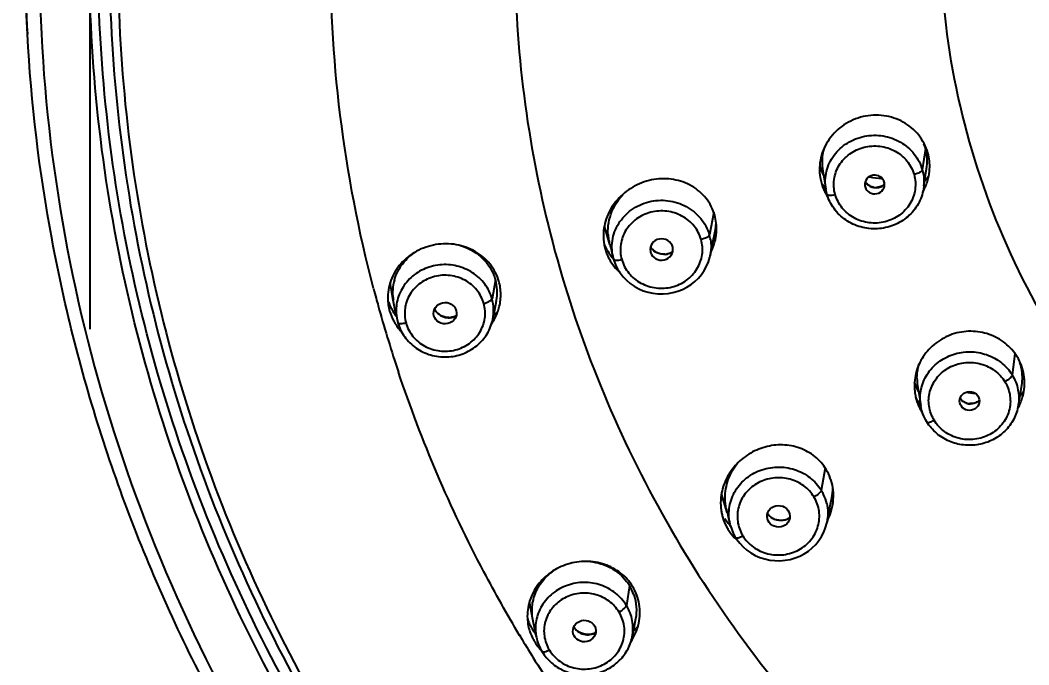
# Model space of a CAD drawing. Header units: millimetres. Extents: x 15137 to 17513, y -10160 to -6800.
# Drawn here: x 16470.78 to 16506.32, y -8288.96 to -8266.23 of the extents above; entities that cross this region are included whole.
import ezdxf

# ---------------------------------------------------------------- set-up
doc = ezdxf.new("R2010")
doc.units = ezdxf.units.MM
doc.styles.add('ARIAL', font='arial.ttf')
doc.dimstyles.get("Standard").update_dxf_attribs({"dimtxt": 15, "dimasz": 15, "dimexe": 0.18, "dimexo": 0.0625, "dimgap": 4, "dimtad": 0, "dimdec": 1, "dimdsep": 46, "dimtxsty": 'ARIAL', "dimcen": 0, "dimclrd": 5, "dimclre": 5, "dimclrt": 5, "dimadec": 0, "dimazin": 0, "dimtfac": 1, "dimtdec": 1, "dimtofl": 0, "dimtmove": 0, "dimatfit": 3, "dimfxl": 1, "dimtolj": 1, "dimtzin": 0, "dimarcsym": 0})

# ---------------------------------------------------------------- blocks, each defined once
blk = doc.blocks.new('*D72')
at = {"color": 5, "lineweight": -2, "transparency": 16777216}
for p, q in [((16473.239, -8277.12), (16473.239, -8173.164)), ((16593.175, -8277.612), (16593.175, -8173.164)), ((16488.239, -8173.344), (16504.502, -8173.344)), ((16578.175, -8173.344), (16561.912, -8173.344))]:
    blk.add_line(p, q, dxfattribs=at)
at = {"color": 5, "transparency": 16777216}
for points in [[(16488.239, -8170.844), (16488.239, -8175.844), (16473.239, -8173.344)], [(16578.175, -8170.844), (16578.175, -8175.844), (16593.175, -8173.344)]]:
    blk.add_solid(points, dxfattribs=at)
at = {"layer": 'Defpoints', "color": 0, "transparency": 16777216}
for p in [(16593.175, -8173.344), (16473.239, -8277.182), (16593.175, -8277.675)]:
    blk.add_point(p, dxfattribs=at)
at = {"color": 5, "transparency": 16777216, "insert": (16533.207, -8173.344), "char_height": 15, "attachment_point": 5, "style": 'ARIAL'}
blk.add_mtext('\\A1;%%C120', dxfattribs=at)

msp = doc.modelspace()

# ---------------------------------------------------------------- linework, layer by layer
at = {"linetype": 'Continuous'}
for p, q in [((16471.032, -8266.725), (16470.778, -8261.977)), ((16471.032, -8266.725), (16471.032, -8266.724)), ((16502.673, -8270.758), (16502.563, -8271.507)), ((16499.084, -8271.686), (16498.947, -8271.373)), ((16499.051, -8271.477), (16499.164, -8272.183)), ((16502.62, -8272.07), (16502.715, -8271.472)), ((16502.646, -8271.903), (16502.745, -8271.776)), ((16499.203, -8272.358), (16499.164, -8272.183)), ((16500.537, -8272.067), (16500.546, -8272.11)), ((16502.602, -8272.176), (16502.602, -8272.179)), ((16495.212, -8273.001), (16495.06, -8273.8)), ((16491.552, -8274.142), (16491.361, -8273.498)), ((16491.392, -8274.305), (16491.397, -8274.324)), ((16491.551, -8274.139), (16491.547, -8274.124)), ((16491.551, -8274.139), (16491.565, -8274.187)), ((16491.552, -8274.142), (16491.561, -8274.173)), ((16491.561, -8274.173), (16491.565, -8274.188)), ((16491.585, -8274.26), (16491.597, -8274.308)), ((16492.982, -8274.382), (16492.989, -8274.416)), ((16495.087, -8274.533), (16495.137, -8274.292)), ((16495.137, -8274.292), (16495.16, -8274.18)), ((16495.159, -8274.185), (16495.236, -8274.1)), ((16491.685, -8274.657), (16491.683, -8274.648)), ((16483.925, -8276.118), (16483.814, -8275.483)), ((16487.522, -8275.379), (16487.402, -8276.05)), ((16483.933, -8276.158), (16483.925, -8276.118)), ((16484.039, -8276.691), (16483.933, -8276.158)), ((16487.552, -8276.139), (16487.429, -8276.767)), ((16483.756, -8276.311), (16483.796, -8276.484)), ((16487.45, -8276.657), (16487.6, -8276.512)), ((16484.055, -8276.775), (16484.056, -8276.778)), ((16484.056, -8276.778), (16484.083, -8276.891)), ((16487.43, -8276.769), (16487.431, -8276.768)), ((16505.829, -8277.984), (16505.732, -8278.741)), ((16502.429, -8279.32), (16502.291, -8279.007)), ((16502.395, -8279.109), (16502.507, -8279.81)), ((16506.057, -8279.103), (16505.945, -8279.811)), ((16505.993, -8279.505), (16506.119, -8279.333)), ((16502.507, -8279.81), (16502.507, -8279.81)), ((16499.135, -8282.011), (16499.005, -8282.806)), ((16495.686, -8283.581), (16495.488, -8282.931)), ((16499.239, -8283.765), (16499.331, -8283.297)), ((16499.331, -8283.297), (16499.376, -8283.067)), ((16495.686, -8283.581), (16495.675, -8283.542)), ((16499.281, -8283.553), (16499.379, -8283.432)), ((16495.767, -8283.913), (16495.786, -8283.986)), ((16495.799, -8284.037), (16495.786, -8283.986)), ((16499.208, -8283.923), (16499.239, -8283.765)), ((16492.247, -8286.164), (16492.139, -8286.864)), ((16488.843, -8287.364), (16488.72, -8286.739)), ((16488.966, -8287.976), (16488.845, -8287.364)), ((16492.46, -8287.338), (16492.374, -8287.793)), ((16492.376, -8287.783), (16492.547, -8287.589)), ((16488.409, -8287.975), (16488.375, -8287.919)), ((16488.421, -8287.969), (16488.388, -8287.913)), ((16492.374, -8287.793), (16492.34, -8287.968)), ((16488.964, -8287.976), (16488.964, -8287.977)), ((16492.339, -8287.975), (16492.34, -8287.968))]:
    msp.add_line(p, q, dxfattribs=at)
for points in [[(16495.16, -8274.18), (16495.183, -8274.069), (16495.264, -8273.669)], [(16491.565, -8274.188), (16491.574, -8274.217), (16491.585, -8274.26)], [(16491.597, -8274.308), (16491.61, -8274.361), (16491.624, -8274.418), (16491.639, -8274.48), (16491.655, -8274.547), (16491.674, -8274.617), (16491.683, -8274.648)], [(16491.685, -8274.657), (16491.697, -8274.695), (16491.754, -8274.851), (16491.828, -8275.001), (16491.917, -8275.143), (16492.022, -8275.277), (16492.141, -8275.401), (16492.273, -8275.513), (16492.416, -8275.612), (16492.57, -8275.697), (16492.732, -8275.767), (16492.901, -8275.821), (16493.074, -8275.858), (16493.25, -8275.878), (16493.427, -8275.882), (16493.604, -8275.868), (16493.777, -8275.837), (16493.947, -8275.79), (16494.11, -8275.727), (16494.266, -8275.648), (16494.414, -8275.554), (16494.55, -8275.447), (16494.674, -8275.327), (16494.785, -8275.195), (16494.882, -8275.054), (16494.963, -8274.905), (16495.027, -8274.749), (16495.075, -8274.589), (16495.088, -8274.533)], [(16495.676, -8283.542), (16495.686, -8283.579), (16495.697, -8283.619), (16495.706, -8283.654), (16495.715, -8283.689), (16495.725, -8283.731)], [(16495.725, -8283.731), (16495.751, -8283.846), (16495.767, -8283.913)], [(16495.799, -8284.037), (16495.806, -8284.061), (16495.848, -8284.19), (16495.901, -8284.315), (16495.963, -8284.434), (16495.982, -8284.466)], [(16495.982, -8284.466), (16496.029, -8284.538), (16496.132, -8284.673), (16496.25, -8284.799), (16496.382, -8284.913), (16496.526, -8285.013), (16496.68, -8285.099), (16496.844, -8285.17), (16497.014, -8285.225), (16497.189, -8285.263), (16497.369, -8285.283), (16497.549, -8285.286), (16497.729, -8285.271), (16497.906, -8285.239), (16498.078, -8285.19), (16498.243, -8285.125), (16498.401, -8285.043), (16498.549, -8284.947), (16498.685, -8284.836), (16498.809, -8284.713), (16498.919, -8284.579), (16499.015, -8284.434), (16499.094, -8284.281), (16499.156, -8284.121), (16499.201, -8283.957), (16499.208, -8283.922)]]:
    msp.add_lwpolyline(points, dxfattribs=at)
for centre, radius, start, end in [((16526.652, -8263.74), 55.699, 178.185, 183.0715), ((16500.663, -8271.216), 1.633, 164.5605, 183.1728), ((16501.065, -8271.219), 1.674, 16.0075, 22.2568), ((16501.057, -8271.21), 1.679, 3.1701, 15.6347), ((16501.076, -8271.208), 1.66, 350.8252, 3.1299), ((16500.698, -8271.212), 1.668, 183.2467, 189.1215), ((16500.668, -8271.497), 1.726, 189.4933, 195.8056), ((16501.023, -8271.375), 1.802, 338.1312, 344.3175), ((16501.041, -8271.38), 1.783, 344.3188, 350.5386), ((16500.663, -8271.497), 1.721, 195.836, 202.1815), ((16500.787, -8270.812), 2.111, 214.5758, 219.463), ((16500.679, -8271.491), 1.739, 202.173, 203.7267), ((16500.686, -8271.488), 1.746, 203.7286, 208.4621), ((16500.913, -8271.709), 0.425, 227.0129, 230.7828), ((16500.929, -8271.661), 0.467, 258.8374, 273.2859), ((16500.983, -8271.358), 1.845, 330.073, 338.1027), ((16500.684, -8271.489), 1.743, 208.4602, 213.8695), ((16493.102, -8273.829), 1.776, 176.8673, 183.1301), ((16493.534, -8273.315), 1.766, 348.4399, 356.9349), ((16493.087, -8273.83), 1.76, 183.1259, 189.3396), ((16493.133, -8273.681), 1.647, 183.091, 189.3829), ((16493.087, -8273.688), 1.601, 189.3829, 195.7938), ((16493.561, -8274.224), 1.557, 9.6422, 15.8061), ((16493.419, -8273.564), 1.896, 338.5937, 350.6053), ((16493.112, -8273.372), 1.914, 202.8749, 206.0344), ((16493.042, -8273.837), 1.716, 189.3349, 195.801), ((16493.107, -8273.374), 1.909, 206.0352, 207.0978), ((16493.031, -8273.839), 1.704, 196.5043, 202.2643), ((16493.105, -8273.376), 1.906, 207.0979, 207.7196), ((16493.091, -8273.383), 1.89, 207.712, 213.7254), ((16493.086, -8273.385), 1.886, 213.7475, 219.795), ((16493.357, -8273.54), 1.963, 333.4189, 338.6072), ((16493.048, -8273.832), 1.723, 202.2648, 210.9262), ((16493.045, -8273.833), 1.719, 210.9577, 221.4518), ((16493.1, -8273.374), 1.903, 219.7896, 221.6594), ((16493.469, -8273.917), 0.568, 272.5783, 279.3255), ((16493.464, -8273.939), 0.553, 275.5204, 282.6907), ((16493.075, -8273.807), 1.759, 221.4614, 228.0865), ((16485.543, -8275.839), 1.642, 163.8625, 176.4658), ((16485.941, -8275.831), 1.645, 15.9444, 22.1679), ((16485.938, -8275.824), 1.646, 3.1939, 15.6884), ((16528.203, -8263.889), 46.498, 194.7072, 195.14), ((16485.531, -8275.836), 1.63, 176.5321, 187.249), ((16485.947, -8275.822), 1.637, 348.8124, 3.1459), ((16528.211, -8263.887), 46.506, 195.14, 195.4847), ((16485.478, -8276.009), 1.748, 182.3482, 189.9371), ((16485.629, -8275.495), 1.986, 199.594, 200.2017), ((16485.633, -8275.494), 1.99, 200.2019, 201.3553), ((16485.641, -8275.49), 2, 201.3586, 207.0876), ((16485.53, -8275.836), 1.629, 187.2615, 189.9751), ((16528.367, -8263.843), 46.668, 195.4863, 198.2957), ((16485.502, -8275.998), 1.774, 195.8935, 208.5637), ((16485.651, -8275.485), 2.011, 207.0916, 210.8392), ((16485.668, -8275.475), 2.03, 210.8396, 214.5693), ((16485.573, -8276.472), 1.548, 176.9029, 189.4554), ((16485.837, -8276.185), 0.519, 207.2129, 211.3773), ((16485.865, -8276.163), 0.555, 226.3319, 230.002), ((16485.824, -8275.873), 1.891, 332.5298, 338.4789), ((16485.863, -8275.889), 1.849, 338.4917, 344.5299), ((16485.529, -8275.985), 1.804, 208.5326, 214.8111), ((16485.678, -8275.468), 2.042, 214.5678, 216.4882), ((16485.574, -8276.471), 1.549, 189.4547, 190.3232), ((16485.572, -8276.472), 1.547, 190.3232, 191.3031), ((16485.885, -8276.144), 0.571, 269.5801, 276.1465), ((16485.777, -8275.849), 1.944, 325.8418, 332.5279), ((16485.547, -8275.971), 1.827, 214.8316, 221.0739), ((16485.571, -8275.951), 1.858, 221.0629, 223.2205), ((16528.503, -8263.799), 46.811, 198.2944, 198.4851), ((16504.002, -8278.854), 1.627, 179.9219, 188.9951), ((16504.054, -8279.121), 1.769, 186.3977, 192.6779), ((16504.348, -8279.008), 1.82, 341.3226, 347.4718), ((16504.059, -8279.118), 1.774, 192.7144, 203.6875), ((16504.102, -8278.448), 2.083, 212.3472, 213.9753), ((16504.13, -8278.429), 2.117, 213.9803, 217.6107), ((16504.153, -8278.411), 2.146, 217.6065, 219.5891), ((16504.268, -8279.274), 0.474, 253.56, 266.5185), ((16504.264, -8279.305), 0.453, 253.2266, 269.2831), ((16504.306, -8278.99), 1.866, 330.071, 335.1959), ((16504.331, -8279.003), 1.838, 335.2083, 341.3231), ((16504.058, -8279.119), 1.773, 203.6877, 205.1489), ((16504.045, -8279.125), 1.758, 205.1418, 211.3969), ((16504.036, -8279.13), 1.748, 211.4109, 213.4364), ((16504.198, -8279.607), 1.421, 205.0224, 210.9333), ((16497.637, -8283.641), 1.602, 25.3502, 31.398), ((16497.654, -8283.634), 1.585, 13.4927, 25.3728), ((16497.573, -8282.714), 1.838, 348.9218, 359.5899), ((16497.306, -8283.249), 1.848, 173.7843, 186.0954), ((16497.253, -8283.253), 1.794, 186.1428, 189.8603), ((16497.229, -8283.257), 1.77, 189.8633, 192.4389), ((16497.227, -8283.258), 1.768, 192.4453, 196.9653), ((16497.295, -8283.096), 1.68, 192.2986, 195.3885), ((16497.446, -8282.972), 1.988, 335.9264, 347.7572), ((16497.227, -8283.258), 1.768, 196.9584, 208.6032), ((16497.263, -8282.784), 1.94, 211.4197, 217.3552), ((16497.278, -8282.773), 1.959, 217.3502, 221.1909), ((16497.587, -8283.32), 0.545, 285.663, 293.2111), ((16497.413, -8282.958), 2.025, 333.3145, 335.9416), ((16497.19, -8283.277), 1.727, 208.6355, 211.4058), ((16497.203, -8283.268), 1.742, 211.426, 217.7869), ((16497.233, -8283.245), 1.78, 217.7942, 229.014), ((16497.359, -8283.723), 1.313, 204.7345, 211.3855), ((16490.795, -8287.056), 1.704, 31.5527, 37.6294), ((16490.806, -8287.04), 1.686, 18.9809, 31.2734), ((16490.39, -8287.233), 1.743, 183.082, 191.1003), ((16490.537, -8286.678), 1.994, 198.9795, 202.045), ((16490.396, -8287.231), 1.75, 191.1336, 198.7601), ((16490.557, -8286.67), 2.015, 202.05, 207.6861), ((16490.73, -8287.097), 1.884, 341.915, 347.8845), ((16490.429, -8287.22), 1.784, 198.7581, 207.383), ((16490.563, -8286.667), 2.023, 207.6835, 211.4026), ((16490.569, -8286.663), 2.03, 211.4185, 215.1182), ((16490.588, -8286.65), 2.053, 215.1144, 216.8947), ((16490.768, -8287.326), 0.568, 230.1532, 240.9432), ((16490.771, -8287.32), 0.575, 240.9201, 244.4903), ((16490.784, -8287.325), 0.561, 275.9406, 283.2396), ((16490.784, -8287.37), 0.524, 289.7964, 301.0137), ((16490.669, -8287.071), 1.951, 326.4986, 335.9192), ((16490.709, -8287.09), 1.907, 335.9537, 341.9163), ((16529.634, -8263.262), 48.065, 210.9414, 211.9385), ((16490.424, -8287.222), 1.779, 207.3821, 211.4059), ((16490.45, -8287.206), 1.809, 211.4316, 217.7014), ((16490.649, -8287.708), 1.428, 204.8965, 210.7766), ((16490.492, -8287.173), 1.863, 217.6957, 223.8494), ((16529.867, -8263.114), 48.342, 211.9412, 214.9174)]:
    msp.add_arc(centre, radius, start, end, dxfattribs=at)
for centre, major_axis, ratio, start_param, end_param in [((16500.884, -8272.025), (0.35, 0.001), 0.944731, -2.884017, 3.265781), ((16501.11, -8270.307), (1.581, 0.007), 0.944713, 4.442526, 4.726602), ((16500.97, -8270.538), (2.207, 0.01), 0.944713, -0.640182, -0.604754), ((16493.377, -8274.317), (0.401, 0.006), 0.942686, -2.894361, 3.296638), ((16504.43, -8277.885), (1.58, 0.012), 0.945048, 4.498482, 4.696865)]:
    msp.add_ellipse(centre, major_axis=major_axis, ratio=ratio, start_param=start_param, end_param=end_param, dxfattribs=at)
for centre, major_axis, ratio in [((16485.749, -8276.561), (0.403, 0.012), 0.939544), ((16504.227, -8279.656), (0.35, 0.003), 0.945059), ((16497.496, -8283.721), (0.401, 0.01), 0.943824), ((16490.657, -8287.765), (0.402, 0.021), 0.941814)]:
    msp.add_ellipse(centre, major_axis=major_axis, ratio=ratio, dxfattribs=at)
for points, knots in [([(16564.381, -8314.305), (16567.838, -8312.393), (16574.372, -8307.927), (16582.642, -8299.515), (16589.031, -8289.732), (16593.285, -8278.952), (16595.236, -8267.588), (16594.805, -8256.082), (16592.012, -8244.879), (16586.965, -8234.412), (16579.866, -8225.082), (16570.989, -8217.243), (16560.678, -8211.19), (16549.326, -8207.149), (16537.365, -8205.269), (16525.245, -8205.622), (16513.431, -8208.191), (16506.013, -8211.338), (16502.506, -8213.238)], [0, 0, 0, 0, 0.063059, 0.125441, 0.187164, 0.248341, 0.309174, 0.36992, 0.430848, 0.492201, 0.554154, 0.616784, 0.680067, 0.743881, 0.808029, 0.872266, 0.936332, 1, 1, 1, 1]), ([(16502.093, -8213.463), (16497.504, -8215.994), (16488.982, -8222.199), (16479.11, -8234.384), (16472.88, -8248.597), (16470.746, -8263.867), (16472.861, -8279.139), (16479.075, -8293.36), (16488.931, -8305.555), (16497.446, -8311.769), (16502.033, -8314.305)], [0, 0, 0, 0, 0.127405, 0.252982, 0.376963, 0.500012, 0.623059, 0.747033, 0.872602, 1, 1, 1, 1]), ([(16511.738, -8282.998), (16510.475, -8281.774), (16508.176, -8279.104), (16505.54, -8274.554), (16503.819, -8269.623), (16503.071, -8264.478), (16503.323, -8259.289), (16504.566, -8254.23), (16506.755, -8249.472), (16508.791, -8246.614), (16509.932, -8245.288)], [0, 0, 0, 0, 0.126732, 0.252256, 0.37682, 0.500802, 0.624663, 0.748884, 0.87389, 1, 1, 1, 1]), ([(16490.158, -8251.407), (16489.65, -8252.986), (16488.825, -8256.206), (16488.192, -8261.145), (16488.171, -8266.121), (16488.96, -8272.713), (16491.477, -8280.74), (16496.759, -8289.411), (16504.008, -8296.685), (16512.829, -8302.17), (16522.734, -8305.58), (16529.718, -8306.35), (16533.207, -8306.35)], [0, 0, 0, 0, 0.061272, 0.122397, 0.183469, 0.244587, 0.367105, 0.490819, 0.6161, 0.742973, 0.87113, 1, 1, 1, 1]), ([(16531.493, -8320.6), (16527.392, -8320.489), (16521.239, -8319.722), (16513.34, -8317.528), (16505.742, -8314.591), (16496.91, -8309.567), (16489.304, -8302.901), (16484.189, -8296.776), (16479.789, -8290.222), (16475.648, -8281.264), (16473.108, -8269.763), (16473.112, -8261.917), (16473.535, -8258.058)], [0, 0, 0, 0, 0.128621, 0.192791, 0.256745, 0.383633, 0.509158, 0.571464, 0.633428, 0.756283, 0.878292, 1, 1, 1, 1]), ([(16530.083, -8320.168), (16526.073, -8319.969), (16520.07, -8319.093), (16512.382, -8316.802), (16505.001, -8313.8), (16496.437, -8308.756), (16489.077, -8302.147), (16484.132, -8296.106), (16479.879, -8289.657), (16475.878, -8280.868), (16473.419, -8269.607), (16473.414, -8261.928), (16473.816, -8258.149)], [0, 0, 0, 0, 0.128635, 0.19279, 0.256725, 0.383569, 0.509059, 0.571354, 0.633313, 0.75619, 0.878242, 1, 1, 1, 1]), ([(16474.227, -8258.183), (16473.821, -8261.955), (16473.821, -8269.622), (16476.281, -8280.866), (16481.092, -8291.405), (16488.051, -8300.796), (16496.862, -8308.657), (16507.161, -8314.669), (16518.518, -8318.591), (16526.49, -8319.707), (16530.492, -8319.881)], [0, 0, 0, 0, 0.121821, 0.243933, 0.366866, 0.491007, 0.616541, 0.743419, 0.871379, 1, 1, 1, 1]), ([(16474.536, -8258.22), (16474.124, -8261.975), (16474.112, -8269.607), (16476.545, -8280.804), (16481.324, -8291.302), (16488.244, -8300.658), (16497.013, -8308.492), (16507.268, -8314.484), (16518.578, -8318.393), (16526.519, -8319.506), (16530.505, -8319.679)], [0, 0, 0, 0, 0.121789, 0.243869, 0.366776, 0.490906, 0.616444, 0.743343, 0.871338, 1, 1, 1, 1]), ([(16483.229, -8275.694), (16482.702, -8273.687), (16481.917, -8269.602), (16481.69, -8265.448), (16481.716, -8263.377)], [0, 0, 0, 0, 0.500431, 1, 1, 1, 1]), ([(16501.852, -8314.613), (16497.444, -8312.183), (16489.232, -8306.28), (16481.12, -8296.637), (16476.299, -8287.986), (16473.563, -8281.134), (16471.745, -8274.014), (16471.163, -8269.156), (16471.033, -8266.724)], [0, 0, 0, 0, 0.254326, 0.505232, 0.629739, 0.75359, 0.876946, 1, 1, 1, 1]), ([(16502.758, -8270.909), (16502.694, -8270.685), (16502.471, -8270.254), (16501.913, -8269.785), (16501.212, -8269.552), (16500.466, -8269.589), (16499.781, -8269.885), (16499.249, -8270.4), (16498.945, -8271.065), (16498.927, -8271.551), (16498.966, -8271.782)], [0, 0, 0, 0, 0.121875, 0.24572, 0.37179, 0.499319, 0.627023, 0.753504, 0.877784, 1, 1, 1, 1]), ([(16499.164, -8272.18), (16499.131, -8271.976), (16499.148, -8271.548), (16499.424, -8270.967), (16499.905, -8270.526), (16500.521, -8270.285), (16501.186, -8270.274), (16501.81, -8270.496), (16502.307, -8270.92), (16502.506, -8271.306), (16502.563, -8271.507)], [0, 0, 0, 0, 0.121437, 0.243956, 0.368929, 0.496257, 0.624592, 0.752084, 0.877283, 1, 1, 1, 1]), ([(16499.492, -8272.378), (16499.445, -8272.207), (16499.418, -8271.841), (16499.607, -8271.323), (16499.989, -8270.915), (16500.418, -8270.717), (16500.788, -8270.659), (16501.164, -8270.67), (16501.616, -8270.814), (16502.051, -8271.169), (16502.223, -8271.501), (16502.273, -8271.672)], [0, 0, 0, 0, 0.121444, 0.243595, 0.368083, 0.495144, 0.559563, 0.62407, 0.751762, 0.877181, 1, 1, 1, 1]), ([(16502.8, -8271.673), (16502.811, -8271.61), (16502.839, -8271.355), (16502.81, -8271.094), (16502.758, -8270.909)], [0, 0, 0, 0, 0.251389, 1, 1, 1, 1]), ([(16502.563, -8271.507), (16502.561, -8271.523), (16502.531, -8271.559), (16502.437, -8271.621), (16502.343, -8271.655), (16502.273, -8271.673)], [0, 0, 0, 0, 0.145478, 0.374926, 1, 1, 1, 1]), ([(16495.248, -8273.106), (16495.188, -8272.893), (16494.979, -8272.485), (16494.457, -8272.04), (16493.801, -8271.81), (16493.098, -8271.812), (16492.424, -8272.039), (16491.855, -8272.466), (16491.456, -8273.048), (16491.341, -8273.505), (16491.329, -8273.732)], [0, 0, 0, 0, 0.121194, 0.243004, 0.366894, 0.493147, 0.621014, 0.749065, 0.875733, 1, 1, 1, 1]), ([(16502.273, -8271.672), (16502.32, -8271.843), (16502.348, -8272.209), (16502.158, -8272.727), (16501.777, -8273.135), (16501.348, -8273.333), (16500.978, -8273.391), (16500.602, -8273.38), (16500.15, -8273.236), (16499.715, -8272.881), (16499.543, -8272.549), (16499.492, -8272.378)], [0, 0, 0, 0, 0.121441, 0.243588, 0.368074, 0.495135, 0.559554, 0.624061, 0.751754, 0.877177, 1, 1, 1, 1]), ([(16500.838, -8272.119), (16500.779, -8272.107), (16500.666, -8272.062), (16500.581, -8271.975), (16500.551, -8271.926)], [0, 0, 0, 0, 0.513977, 1, 1, 1, 1]), ([(16491.488, -8273.77), (16491.474, -8273.503), (16491.577, -8272.953), (16491.89, -8272.495), (16492.084, -8272.303)], [0, 0, 0, 0, 0.494393, 1, 1, 1, 1]), ([(16502.602, -8272.179), (16502.572, -8272.365), (16502.442, -8272.734), (16502.069, -8273.185), (16501.563, -8273.49), (16500.981, -8273.617), (16500.388, -8273.553), (16499.85, -8273.303), (16499.427, -8272.896), (16499.255, -8272.544), (16499.203, -8272.362)], [0, 0, 0, 0, 0.122753, 0.24683, 0.37247, 0.49924, 0.626186, 0.75228, 0.876863, 1, 1, 1, 1]), ([(16500.979, -8272.134), (16501.003, -8272.131), (16501.097, -8272.113), (16501.184, -8272.062), (16501.233, -8272.011)], [0, 0, 0, 0, 0.255104, 1, 1, 1, 1]), ([(16501.234, -8272.007), (16501.223, -8272.018), (16501.174, -8272.06), (16501.116, -8272.091), (16501.07, -8272.106)], [0, 0, 0, 0, 0.243396, 1, 1, 1, 1]), ([(16491.683, -8274.648), (16491.626, -8274.442), (16491.598, -8273.999), (16491.83, -8273.374), (16492.293, -8272.881), (16492.917, -8272.594), (16493.607, -8272.553), (16494.263, -8272.762), (16494.79, -8273.191), (16495.001, -8273.592), (16495.06, -8273.8)], [0, 0, 0, 0, 0.121296, 0.243511, 0.36813, 0.495335, 0.623718, 0.751644, 0.877138, 1, 1, 1, 1]), ([(16499.204, -8272.362), (16499.207, -8272.374), (16499.24, -8272.397), (16499.305, -8272.403), (16499.393, -8272.399), (16499.458, -8272.386), (16499.492, -8272.377)], [0, 0, 0, 0, 0.131418, 0.347225, 0.647139, 1, 1, 1, 1]), ([(16494.771, -8273.964), (16494.722, -8273.792), (16494.547, -8273.46), (16494.11, -8273.105), (16493.656, -8272.962), (16493.279, -8272.951), (16492.907, -8273.008), (16492.476, -8273.206), (16492.092, -8273.615), (16491.901, -8274.134), (16491.925, -8274.502), (16491.974, -8274.673)], [0, 0, 0, 0, 0.122761, 0.248126, 0.375851, 0.440357, 0.50477, 0.631824, 0.756352, 0.878519, 1, 1, 1, 1]), ([(16495.29, -8273.874), (16495.3, -8273.809), (16495.328, -8273.553), (16495.3, -8273.291), (16495.248, -8273.106)], [0, 0, 0, 0, 0.252721, 1, 1, 1, 1]), ([(16491.974, -8274.673), (16492.023, -8274.845), (16492.198, -8275.177), (16492.635, -8275.531), (16493.09, -8275.674), (16493.467, -8275.686), (16493.839, -8275.629), (16494.27, -8275.43), (16494.653, -8275.021), (16494.845, -8274.502), (16494.819, -8274.135), (16494.771, -8273.964)], [0, 0, 0, 0, 0.122612, 0.248005, 0.375832, 0.440408, 0.50488, 0.632041, 0.756619, 0.878704, 1, 1, 1, 1]), ([(16495.06, -8273.8), (16495.057, -8273.816), (16495.026, -8273.851), (16494.933, -8273.914), (16494.839, -8273.947), (16494.771, -8273.964)], [0, 0, 0, 0, 0.144129, 0.378306, 1, 1, 1, 1]), ([(16487.645, -8275.437), (16487.583, -8275.218), (16487.366, -8274.799), (16486.823, -8274.343), (16486.144, -8274.106), (16485.419, -8274.106), (16484.731, -8274.339), (16484.164, -8274.783), (16483.796, -8275.388), (16483.722, -8275.854), (16483.731, -8276.081)], [0, 0, 0, 0, 0.121982, 0.245564, 0.371745, 0.499861, 0.6281, 0.754508, 0.878194, 1, 1, 1, 1]), ([(16483.965, -8275.382), (16484.024, -8275.178), (16484.225, -8274.787), (16484.554, -8274.497), (16484.738, -8274.384)], [0, 0, 0, 0, 0.495121, 1, 1, 1, 1]), ([(16486.266, -8274.17), (16486.531, -8274.244), (16487.029, -8274.505), (16487.363, -8274.962), (16487.464, -8275.21)], [0, 0, 0, 0, 0.506499, 1, 1, 1, 1]), ([(16493.232, -8274.435), (16493.207, -8274.424), (16493.111, -8274.374), (16493.031, -8274.295), (16492.988, -8274.227)], [0, 0, 0, 0, 0.258199, 1, 1, 1, 1]), ([(16493.244, -8274.448), (16493.218, -8274.437), (16493.116, -8274.386), (16493.031, -8274.302), (16492.988, -8274.23)], [0, 0, 0, 0, 0.254439, 1, 1, 1, 1]), ([(16493.769, -8274.397), (16493.754, -8274.407), (16493.69, -8274.445), (16493.617, -8274.468), (16493.561, -8274.478)], [0, 0, 0, 0, 0.244646, 1, 1, 1, 1]), ([(16491.685, -8274.657), (16491.689, -8274.67), (16491.722, -8274.692), (16491.788, -8274.7), (16491.876, -8274.694), (16491.941, -8274.681), (16491.974, -8274.673)], [0, 0, 0, 0, 0.128991, 0.348684, 0.658883, 1, 1, 1, 1]), ([(16487.402, -8276.05), (16487.349, -8275.865), (16487.171, -8275.509), (16486.73, -8275.102), (16486.171, -8274.864), (16485.56, -8274.823), (16484.971, -8274.984), (16484.474, -8275.327), (16484.133, -8275.814), (16484.038, -8276.197), (16484.027, -8276.388)], [0, 0, 0, 0, 0.122399, 0.247076, 0.374005, 0.502052, 0.629606, 0.755273, 0.878531, 1, 1, 1, 1]), ([(16487.113, -8276.215), (16487.063, -8276.046), (16486.894, -8275.719), (16486.465, -8275.37), (16486.02, -8275.228), (16485.65, -8275.217), (16485.285, -8275.274), (16484.862, -8275.468), (16484.486, -8275.87), (16484.299, -8276.381), (16484.327, -8276.741), (16484.372, -8276.909)], [0, 0, 0, 0, 0.122827, 0.248252, 0.375933, 0.440436, 0.504849, 0.631904, 0.756387, 0.878548, 1, 1, 1, 1]), ([(16487.645, -8276.382), (16487.687, -8276.228), (16487.732, -8275.909), (16487.688, -8275.589), (16487.645, -8275.437)], [0, 0, 0, 0, 0.502126, 1, 1, 1, 1]), ([(16484.372, -8276.909), (16484.422, -8277.078), (16484.591, -8277.405), (16485.02, -8277.755), (16485.465, -8277.896), (16485.835, -8277.907), (16486.2, -8277.851), (16486.623, -8277.656), (16486.999, -8277.254), (16487.186, -8276.744), (16487.158, -8276.384), (16487.113, -8276.215)], [0, 0, 0, 0, 0.122827, 0.248252, 0.375933, 0.440436, 0.504849, 0.631904, 0.756387, 0.878548, 1, 1, 1, 1]), ([(16487.113, -8276.215), (16487.174, -8276.2), (16487.26, -8276.17), (16487.352, -8276.115), (16487.385, -8276.085), (16487.394, -8276.069)], [0, 0, 0, 0, 0.593415, 0.830146, 1, 1, 1, 1]), ([(16485.626, -8276.655), (16485.599, -8276.642), (16485.499, -8276.584), (16485.417, -8276.495), (16485.377, -8276.419)], [0, 0, 0, 0, 0.258859, 1, 1, 1, 1]), ([(16484.084, -8276.894), (16484.134, -8277.072), (16484.301, -8277.415), (16484.711, -8277.815), (16485.233, -8278.063), (16485.81, -8278.134), (16486.379, -8278.021), (16486.88, -8277.734), (16487.256, -8277.304), (16487.394, -8276.95), (16487.43, -8276.769)], [0, 0, 0, 0, 0.123109, 0.247636, 0.373653, 0.500539, 0.627303, 0.753003, 0.877175, 1, 1, 1, 1]), ([(16484.372, -8276.909), (16484.338, -8276.918), (16484.273, -8276.931), (16484.185, -8276.936), (16484.121, -8276.929), (16484.087, -8276.906), (16484.084, -8276.894)], [0, 0, 0, 0, 0.352232, 0.652549, 0.868437, 1, 1, 1, 1]), ([(16485.854, -8276.722), (16485.879, -8276.723), (16485.977, -8276.72), (16486.073, -8276.691), (16486.137, -8276.656)], [0, 0, 0, 0, 0.254245, 1, 1, 1, 1]), ([(16486.138, -8276.653), (16486.124, -8276.661), (16486.063, -8276.69), (16485.997, -8276.706), (16485.946, -8276.711)], [0, 0, 0, 0, 0.244485, 1, 1, 1, 1]), ([(16505.907, -8278.098), (16505.796, -8277.916), (16505.505, -8277.588), (16504.927, -8277.272), (16504.27, -8277.162), (16503.609, -8277.271), (16503.02, -8277.586), (16502.567, -8278.071), (16502.302, -8278.671), (16502.273, -8279.107), (16502.297, -8279.318)], [0, 0, 0, 0, 0.122817, 0.247594, 0.373973, 0.501051, 0.627835, 0.753476, 0.877506, 1, 1, 1, 1]), ([(16502.507, -8279.81), (16502.477, -8279.624), (16502.486, -8279.235), (16502.709, -8278.695), (16503.112, -8278.26), (16503.643, -8277.981), (16504.242, -8277.887), (16504.839, -8277.991), (16505.366, -8278.278), (16505.631, -8278.576), (16505.732, -8278.741)], [0, 0, 0, 0, 0.12111, 0.243166, 0.367333, 0.493801, 0.621711, 0.749595, 0.875956, 1, 1, 1, 1]), ([(16502.374, -8278.851), (16502.375, -8278.725), (16502.395, -8278.554), (16502.44, -8278.391), (16502.453, -8278.35)], [0, 0, 0, 0, 0.74824, 1, 1, 1, 1]), ([(16502.911, -8280.208), (16502.838, -8280.052), (16502.752, -8279.709), (16502.839, -8279.186), (16503.123, -8278.733), (16503.562, -8278.413), (16504.093, -8278.269), (16504.642, -8278.32), (16505.135, -8278.557), (16505.38, -8278.826), (16505.473, -8278.975)], [0, 0, 0, 0, 0.1218, 0.243367, 0.366595, 0.492402, 0.620271, 0.748592, 0.875545, 1, 1, 1, 1]), ([(16506.125, -8279.403), (16506.173, -8279.184), (16506.187, -8278.722), (16506.024, -8278.29), (16505.907, -8278.098)], [0, 0, 0, 0, 0.499885, 1, 1, 1, 1]), ([(16505.987, -8278.299), (16506.009, -8278.363), (16506.082, -8278.625), (16506.088, -8278.905), (16506.056, -8279.105)], [0, 0, 0, 0, 0.251494, 1, 1, 1, 1]), ([(16488.375, -8287.919), (16487.936, -8287.185), (16486.266, -8284.213), (16484.917, -8281.061), (16484.107, -8278.641)], [0, 0, 0, 0, 0.251037, 1, 1, 1, 1]), ([(16505.473, -8278.975), (16505.564, -8279.128), (16505.691, -8279.472), (16505.651, -8280.02), (16505.393, -8280.51), (16504.959, -8280.867), (16504.417, -8281.04), (16503.847, -8281.005), (16503.332, -8280.769), (16503.075, -8280.491), (16502.979, -8280.337)], [0, 0, 0, 0, 0.122219, 0.243722, 0.366587, 0.492063, 0.619829, 0.748269, 0.875417, 1, 1, 1, 1]), ([(16505.732, -8278.741), (16505.73, -8278.759), (16505.704, -8278.8), (16505.622, -8278.884), (16505.537, -8278.941), (16505.473, -8278.976)], [0, 0, 0, 0, 0.15171, 0.386867, 1, 1, 1, 1]), ([(16505.732, -8278.741), (16505.828, -8278.899), (16505.967, -8279.249), (16505.974, -8279.626), (16505.945, -8279.807)], [0, 0, 0, 0, 0.501765, 1, 1, 1, 1]), ([(16504.134, -8279.729), (16504.108, -8279.721), (16504.011, -8279.683), (16503.927, -8279.61), (16503.887, -8279.544)], [0, 0, 0, 0, 0.26242, 1, 1, 1, 1]), ([(16504.577, -8279.628), (16504.538, -8279.669), (16504.474, -8279.713), (16504.402, -8279.737), (16504.384, -8279.742)], [0, 0, 0, 0, 0.745817, 1, 1, 1, 1]), ([(16504.576, -8279.625), (16504.564, -8279.637), (16504.512, -8279.683), (16504.448, -8279.715), (16504.397, -8279.73)], [0, 0, 0, 0, 0.242444, 1, 1, 1, 1]), ([(16505.945, -8279.811), (16505.917, -8279.98), (16505.806, -8280.313), (16505.492, -8280.735), (16505.06, -8281.045), (16504.552, -8281.216), (16504.014, -8281.233), (16503.496, -8281.095), (16503.044, -8280.813), (16502.813, -8280.543), (16502.723, -8280.396)], [0, 0, 0, 0, 0.122522, 0.246163, 0.371226, 0.497484, 0.624268, 0.750705, 0.876063, 1, 1, 1, 1]), ([(16502.723, -8280.396), (16502.729, -8280.405), (16502.763, -8280.416), (16502.852, -8280.399), (16502.926, -8280.366), (16502.979, -8280.337)], [0, 0, 0, 0, 0.125368, 0.338367, 1, 1, 1, 1]), ([(16499.174, -8282.068), (16499.069, -8281.896), (16498.796, -8281.586), (16498.255, -8281.286), (16497.64, -8281.173), (16497.014, -8281.25), (16496.433, -8281.505), (16495.949, -8281.914), (16495.604, -8282.441), (16495.491, -8282.846), (16495.469, -8283.049)], [0, 0, 0, 0, 0.121984, 0.244993, 0.369598, 0.495698, 0.622667, 0.749603, 0.875589, 1, 1, 1, 1]), ([(16495.614, -8283.084), (16495.613, -8282.861), (16495.693, -8282.412), (16495.916, -8282.016), (16496.056, -8281.841)], [0, 0, 0, 0, 0.498251, 1, 1, 1, 1]), ([(16495.799, -8284.035), (16495.749, -8283.846), (16495.722, -8283.443), (16495.908, -8282.867), (16496.293, -8282.389), (16496.829, -8282.071), (16497.446, -8281.951), (16498.069, -8282.039), (16498.622, -8282.326), (16498.901, -8282.635), (16499.005, -8282.806)], [0, 0, 0, 0, 0.121138, 0.243037, 0.366923, 0.493164, 0.621111, 0.749253, 0.87583, 1, 1, 1, 1]), ([(16499.389, -8283.394), (16499.438, -8283.17), (16499.454, -8282.702), (16499.292, -8282.261), (16499.174, -8282.068)], [0, 0, 0, 0, 0.50264, 1, 1, 1, 1]), ([(16498.746, -8283.038), (16498.654, -8282.889), (16498.407, -8282.62), (16497.913, -8282.384), (16497.363, -8282.333), (16496.831, -8282.476), (16496.389, -8282.795), (16496.102, -8283.248), (16496.012, -8283.772), (16496.095, -8284.117), (16496.167, -8284.273)], [0, 0, 0, 0, 0.124391, 0.251273, 0.379609, 0.507481, 0.633293, 0.756561, 0.878124, 1, 1, 1, 1]), ([(16499.005, -8282.806), (16499.002, -8282.823), (16498.976, -8282.864), (16498.894, -8282.948), (16498.809, -8283.004), (16498.746, -8283.038)], [0, 0, 0, 0, 0.150414, 0.390432, 1, 1, 1, 1]), ([(16496.238, -8284.407), (16496.333, -8284.562), (16496.593, -8284.839), (16497.11, -8285.073), (16497.682, -8285.108), (16498.227, -8284.936), (16498.663, -8284.577), (16498.923, -8284.086), (16498.964, -8283.537), (16498.839, -8283.191), (16498.746, -8283.038)], [0, 0, 0, 0, 0.124374, 0.251489, 0.380061, 0.507959, 0.633538, 0.756495, 0.877928, 1, 1, 1, 1]), ([(16497.357, -8283.832), (16497.331, -8283.821), (16497.234, -8283.773), (16497.152, -8283.696), (16497.108, -8283.628)], [0, 0, 0, 0, 0.254561, 1, 1, 1, 1]), ([(16497.372, -8283.829), (16497.345, -8283.819), (16497.243, -8283.772), (16497.155, -8283.694), (16497.109, -8283.625)], [0, 0, 0, 0, 0.259029, 1, 1, 1, 1]), ([(16497.734, -8283.846), (16497.705, -8283.854), (16497.585, -8283.877), (16497.458, -8283.861), (16497.372, -8283.829)], [0, 0, 0, 0, 0.247296, 1, 1, 1, 1]), ([(16495.982, -8284.466), (16495.989, -8284.475), (16496.023, -8284.486), (16496.111, -8284.47), (16496.186, -8284.436), (16496.238, -8284.407)], [0, 0, 0, 0, 0.125261, 0.342748, 1, 1, 1, 1]), ([(16492.357, -8286.193), (16492.247, -8286.013), (16491.955, -8285.687), (16491.376, -8285.381), (16490.721, -8285.275), (16490.063, -8285.374), (16489.465, -8285.664), (16488.991, -8286.117), (16488.693, -8286.692), (16488.638, -8287.119), (16488.649, -8287.327)], [0, 0, 0, 0, 0.123174, 0.248086, 0.374893, 0.502708, 0.63006, 0.755552, 0.878635, 1, 1, 1, 1]), ([(16490.867, -8285.315), (16491.116, -8285.342), (16491.603, -8285.491), (16491.995, -8285.821), (16492.145, -8286.015)], [0, 0, 0, 0, 0.504957, 1, 1, 1, 1]), ([(16488.843, -8287.361), (16488.809, -8287.191), (16488.797, -8286.837), (16488.948, -8286.326), (16489.25, -8285.882), (16489.533, -8285.656), (16489.688, -8285.565)], [0, 0, 0, 0, 0.246563, 0.494052, 0.744892, 1, 1, 1, 1]), ([(16492.139, -8286.864), (16492.038, -8286.699), (16491.772, -8286.402), (16491.243, -8286.117), (16490.644, -8286.02), (16490.047, -8286.122), (16489.521, -8286.412), (16489.129, -8286.856), (16488.923, -8287.402), (16488.927, -8287.791), (16488.964, -8287.976)], [0, 0, 0, 0, 0.12411, 0.250548, 0.378504, 0.506433, 0.632832, 0.756878, 0.878845, 1, 1, 1, 1]), ([(16491.88, -8287.097), (16491.788, -8286.951), (16491.547, -8286.686), (16491.062, -8286.452), (16490.522, -8286.401), (16489.999, -8286.543), (16489.566, -8286.857), (16489.286, -8287.303), (16489.199, -8287.818), (16489.283, -8288.156), (16489.354, -8288.309)], [0, 0, 0, 0, 0.124463, 0.25142, 0.379731, 0.507595, 0.633401, 0.756631, 0.87821, 1, 1, 1, 1]), ([(16492.572, -8287.493), (16492.619, -8287.274), (16492.634, -8286.815), (16492.473, -8286.384), (16492.357, -8286.193)], [0, 0, 0, 0, 0.500913, 1, 1, 1, 1]), ([(16492.401, -8286.491), (16492.447, -8286.626), (16492.505, -8286.909), (16492.487, -8287.198), (16492.459, -8287.338)], [0, 0, 0, 0, 0.500832, 1, 1, 1, 1]), ([(16491.88, -8287.097), (16491.943, -8287.063), (16492.028, -8287.006), (16492.11, -8286.923), (16492.136, -8286.882), (16492.139, -8286.864)], [0, 0, 0, 0, 0.610732, 0.846465, 1, 1, 1, 1]), ([(16492.34, -8287.968), (16492.376, -8287.782), (16492.379, -8287.391), (16492.239, -8287.027), (16492.139, -8286.864)], [0, 0, 0, 0, 0.498258, 1, 1, 1, 1]), ([(16489.423, -8288.438), (16489.518, -8288.59), (16489.77, -8288.864), (16490.278, -8289.096), (16490.839, -8289.131), (16491.373, -8288.961), (16491.801, -8288.609), (16492.055, -8288.127), (16492.095, -8287.587), (16491.97, -8287.248), (16491.88, -8287.097)], [0, 0, 0, 0, 0.124588, 0.251738, 0.380167, 0.507925, 0.633395, 0.756258, 0.877772, 1, 1, 1, 1]), ([(16490.557, -8287.843), (16490.528, -8287.831), (16490.422, -8287.779), (16490.332, -8287.693), (16490.286, -8287.618)], [0, 0, 0, 0, 0.259965, 1, 1, 1, 1]), ([(16490.524, -8287.839), (16490.591, -8287.871), (16490.74, -8287.91), (16490.892, -8287.888), (16490.962, -8287.863)], [0, 0, 0, 0, 0.503513, 1, 1, 1, 1]), ([(16489.167, -8288.497), (16489.255, -8288.641), (16489.479, -8288.904), (16489.917, -8289.181), (16490.42, -8289.32), (16490.944, -8289.311), (16491.441, -8289.154), (16491.869, -8288.862), (16492.187, -8288.459), (16492.306, -8288.139), (16492.339, -8287.975)], [0, 0, 0, 0, 0.123895, 0.249193, 0.375557, 0.502295, 0.628561, 0.753686, 0.877415, 1, 1, 1, 1]), ([(16489.423, -8288.438), (16489.37, -8288.467), (16489.296, -8288.5), (16489.207, -8288.517), (16489.173, -8288.507), (16489.167, -8288.497)], [0, 0, 0, 0, 0.661304, 0.874408, 1, 1, 1, 1])]:
    msp.add_open_spline(points, degree=3, knots=knots, dxfattribs=at)
for points in [[(16502.563, -8271.507), (16502.624, -8271.722), (16502.638, -8271.956), (16502.602, -8272.176)], [(16500.55, -8271.929), (16500.57, -8271.963), (16500.595, -8271.993), (16500.623, -8272.02)], [(16500.644, -8272.038), (16500.69, -8272.076), (16500.744, -8272.104), (16500.801, -8272.12)], [(16500.801, -8272.12), (16500.858, -8272.136), (16500.92, -8272.141), (16500.979, -8272.134)], [(16501.07, -8272.106), (16501.033, -8272.118), (16500.994, -8272.125), (16500.956, -8272.127)], [(16495.097, -8273.963), (16495.129, -8274.15), (16495.126, -8274.347), (16495.088, -8274.533)], [(16493.495, -8274.484), (16493.406, -8274.488), (16493.314, -8274.471), (16493.232, -8274.435)], [(16493.517, -8274.489), (16493.426, -8274.498), (16493.329, -8274.483), (16493.244, -8274.448)], [(16493.768, -8274.4), (16493.713, -8274.437), (16493.65, -8274.464), (16493.586, -8274.478)], [(16487.394, -8276.069), (16487.398, -8276.063), (16487.401, -8276.057), (16487.402, -8276.05)], [(16487.431, -8276.768), (16487.477, -8276.533), (16487.467, -8276.281), (16487.402, -8276.05)], [(16485.394, -8276.456), (16485.419, -8276.496), (16485.449, -8276.532), (16485.482, -8276.565)], [(16485.509, -8276.588), (16485.603, -8276.668), (16485.731, -8276.717), (16485.854, -8276.722)], [(16485.881, -8276.715), (16485.794, -8276.714), (16485.704, -8276.693), (16485.626, -8276.655)], [(16504.019, -8279.686), (16503.968, -8279.653), (16503.923, -8279.607), (16503.891, -8279.555)], [(16504.134, -8279.739), (16504.093, -8279.727), (16504.055, -8279.709), (16504.019, -8279.686)], [(16504.397, -8279.73), (16504.346, -8279.744), (16504.292, -8279.75), (16504.239, -8279.747)], [(16504.384, -8279.742), (16504.343, -8279.754), (16504.301, -8279.759), (16504.259, -8279.759)], [(16502.723, -8280.396), (16502.615, -8280.218), (16502.539, -8280.015), (16502.507, -8279.81)], [(16495.654, -8283.454), (16495.627, -8283.333), (16495.614, -8283.208), (16495.614, -8283.084)], [(16499.195, -8283.264), (16499.246, -8283.477), (16499.25, -8283.707), (16499.208, -8283.922)], [(16497.698, -8283.861), (16497.587, -8283.886), (16497.462, -8283.875), (16497.357, -8283.832)], [(16497.827, -8283.814), (16497.786, -8283.835), (16497.743, -8283.851), (16497.698, -8283.861)], [(16497.893, -8283.771), (16497.865, -8283.791), (16497.834, -8283.808), (16497.802, -8283.822)], [(16490.29, -8287.63), (16490.32, -8287.68), (16490.359, -8287.725), (16490.404, -8287.762)], [(16490.843, -8287.883), (16490.747, -8287.893), (16490.646, -8287.879), (16490.557, -8287.843)], [(16491.055, -8287.816), (16491.011, -8287.841), (16490.962, -8287.86), (16490.913, -8287.871)], [(16488.964, -8287.977), (16489, -8288.159), (16489.07, -8288.338), (16489.167, -8288.497)]]:
    msp.add_open_spline(points, degree=3, dxfattribs=at)

# ---------------------------------------------------------------- dimensions: what is measured, and where the dimension line sits
dim = msp.add_linear_dim(base=(16593.175, -8173.344), p1=(16473.239, -8277.182), p2=(16593.175, -8277.675), dimstyle='Standard', override={"dimdec": 0, "dimpost": '%%C<>', "dimtfillclr": 7})
dim.commit()
dim.dimension.update_dxf_attribs({"geometry": '*D72', "text_midpoint": (16533.207, -8173.344)})

doc.saveas('drawing.dxf')
